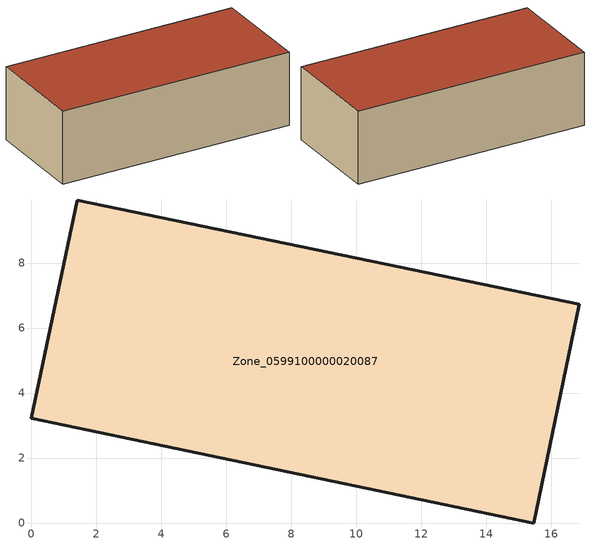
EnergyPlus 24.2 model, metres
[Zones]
Zone_0599100000020087
 floor ground (C_G): 1.42,9.94 16.86,6.73 15.47,0 0,3.22 z0
 wall outside (C_F): 16.86,6.73 1.42,9.94 0,3.22 15.47,0 16.86,6.73 z0:4.95
 roof outside (C_R): 0,3.22 15.47,0 16.86,6.73 1.42,9.94 z4.95
[BUILDING]
Pand.0599100000020087: North Axis=0; Terrain=City; Loads Convergence Tolerance Value=0.04; Temperature Convergence Tolerance Value=0.4; Solar Distribution=FullExterior; Maximum Number of Warmup Days=25; Minimum Number of Warmup Days=1
[Site:Location]
Rotterdam.The.Hague.AP_ZH_NLD Design_Conditions: Latitude=51.96; Longitude=4.45; Time Zone=1; Elevation=-4.5
[SITE:GROUNDTEMPERATURE:BUILDINGSURFACE]
18, 18, 18, 18, 18, 18, 18, 18, 18, 18, 18, 18
[MATERIAL] Thermal Absorptance=0.9; Solar Absorptance=0.7; Visible Absorptance=0.7
Name | Roughness | Thickness | Conductivity | Density | Specific Heat
G.D.1975-1991 | MediumSmooth | 0.15 | 0.288461 | 540 | 1210
F.D.1975-1991 | Rough | 0.3 | 0.230769 | 1920 | 840
R.D.1975-1991 | MediumRough | 0.2 | 0.153846 | 1500 | 1000
[CONSTRUCTION]
C_G: G.D.1975-1991
C_F: F.D.1975-1991
C_R: R.D.1975-1991
[ZONE]
Zone_0599100000020087: Type=1; Multiplier=1; Ceiling Height=Autocalculate; Volume=Autocalculate; Floor Area=autocalculate; Part of Total Floor Area=Yes
[ZONEINFILTRATION:DESIGNFLOWRATE]
Infil_Zone_0599100000020087: Zone or ZoneList or Space or SpaceList=Zone_0599100000020087; Schedule=AlwaysOn; Design Flow Rate Calculation Method=Flow/Area; Flow Rate per Floor Area=0.0042; Constant Term Coefficient=1; Temperature Term Coefficient=0; Velocity Term Coefficient=0; Velocity Squared Term Coefficient=0
[HVACTEMPLATE:ZONE:IDEALLOADSAIRSYSTEM]
Zone_0599100000020087: Maximum Heating Supply Air Temperature=50; Minimum Cooling Supply Air Temperature=13; Maximum Heating Supply Air Humidity Ratio=0.0156; Minimum Cooling Supply Air Humidity Ratio=0.0077; Heating Limit=NoLimit; Cooling Limit=NoLimit; Dehumidification Control Type=ConstantSensibleHeatRatio; Cooling Sensible Heat Ratio=0.7; Dehumidification Setpoint=60; Humidification Control Type=None; Humidification Setpoint=30; Outdoor Air Method=None; Outdoor Air Flow Rate per Person=0.00944; Outdoor Air Flow Rate per Zone Floor Area=0; Outdoor Air Flow Rate per Zone=0; Demand Controlled Ventilation Type=None; Outdoor Air Economizer Type=NoEconomizer; Heat Recovery Type=None; Sensible Heat Recovery Effectiveness=0.7; Latent Heat Recovery Effectiveness=0.65
[ZONECONTROL:THERMOSTAT]
ThermostatControl_Zone_0599100000020087: Zone or ZoneList=Zone_0599100000020087; Control Type Schedule=DualSetpointControlType; Control 1=Thermostat_Zone_0599100000020087; Temperature Difference Between Cutout And Setpoint=0
[THERMOSTATSETPOINT:DUALSETPOINT]
Thermostat_Zone_0599100000020087: Heating Setpoint Temperature Schedule=HeatingSetpoint_Zone_0599100000020087; Cooling Setpoint Temperature Schedule=CoolingSetpoint_Zone_0599100000020087
[SCHEDULE:COMPACT]
HeatingSetpoint_Zone_0599100000020087: Through: 12/31, For: AllDays, Until: 24:00, 21
CoolingSetpoint_Zone_0599100000020087: Through: 12/31, For: AllDays, Until: 24:00, 24
DualSetpointControlType: Through: 12/31, For: AllDays, Until: 24:00, 4
AlwaysOn: Through: 12/31, For: AllDays, Until: 24:00, 1
